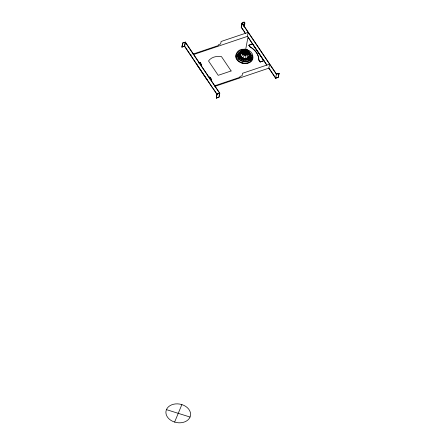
<?xml version="1.0" encoding="UTF-8"?>
<svg xmlns="http://www.w3.org/2000/svg" width="445" height="445" viewBox="0 0 445 445"><rect width="100%" height="100%" fill="white"/><g stroke="black" fill="none" stroke-linecap="round" stroke-linejoin="round"><path stroke-width="0.67" d="M238.648 58.045L238.932 57.333L238.526 56.593A6.458 4.867 10.5 0 1 238.22 54.29L238.798 52.866A6.458 4.867 10.5 0 1 242.453 50.652M240.94 52.293L242.058 51.742C239.427 51.025 237.363 59.897 244.655 59.747L241.546 58.785L244.644 59.741M238.898 58.384L240.15 58.645L238.859 58.423L240.15 58.645L238.932 57.333L238.887 58.401L243.721 60.236A6.458 4.867 10.5 0 0 250.357 58.022C251.664 56.126 250.735 53.533 249.005 52.249M240.005 54.618L240.044 54.062M243.148 51.97L243.092 52.694M245.545 59.574L243.17 59.563L246.363 59.474L248.277 58.734L245.818 59.552L243.031 59.274L242.736 59.997L243.159 59.53L242.241 58.979A5.429 4.088 10.5 0 1 239.199 54.796L239.01 53.934L238.431 53.556C240.3 54.44 239.822 51.97 242.03 51.642M244.066 52.382C245.874 54.835 247.431 50.452 244.6 51.442M247.209 52.955L247.192 52.449M249.311 55.747L249.35 55.191M243.827 59.641L245.746 59.73L248.349 58.79L247.704 59.163C252.588 58.367 246.241 46.725 250.719 57.338C248.588 56.509 248.521 60.414 245.479 59.747L246.28 59.647L245.462 59.741M238.865 58.106L238.932 57.333L238.876 58.145L239.477 58.017L238.898 58.223L239.477 58.017M247.732 59.163L247.036 59.452L249.022 58.178L249.589 57.255L249.823 54.907L249.556 57.271L248.833 58.345L249.74 57.032L249.968 55.775L249.918 57.238M244.038 52.026L243.348 51.637L245.595 50.708L247.031 52.699L244.767 53.645L243.304 51.798L245.595 50.708M237.535 56.548L237.83 54.891A6.714 5.062 10.5 0 1 238.737 53.528M238.787 57.972L238.526 56.593M249.717 56.671L249.762 56.048M245.462 51.398C243.671 51.592 247.643 50.58 244.16 51.487L245.568 50.864L247.031 52.705C246.647 53.383 244.305 53.016 244.806 53.372L245.379 53.194M245.807 51.42L245.568 50.858L244.794 51.22M245.601 53.183L244.767 53.645L244.366 52.766M244.555 51.776C243.765 52.977 246.352 53.216 245.901 52.02C245.306 50.852 243.287 52.388 245.128 52.816M244.516 53.05L243.604 51.887L244.083 51.659M184.697 46.241L181.91 47.031L182.656 43.02L185.359 42.108L219.791 93.194L219.046 97.205L216.342 98.117L216.999 93.984L219.557 93.122L219.185 95.13M181.994 47.153L182.656 43.02M184.547 46.291L185.292 42.281M212.693 88.06L184.614 46.119L185.359 42.108M190.899 55.441L191.022 54.774M207.587 80.623L184.464 46.169M216.899 94.296L196.323 63.769M201.474 65.86A19.157 14.435 10.5 0 1 201.418 64.625L200.083 62.5L198.882 62.906M201.418 64.625L200.083 62.5M210.146 79.761L211.347 79.355L210.274 77.619A19.157 14.435 10.5 0 1 208.121 76.234M211.347 79.355L210.274 77.619M216.342 98.117L216.999 93.984M245.479 33.497L241.212 27.173L241.958 23.162C248.577 18.028 241.323 33.364 244.661 22.25M241.49 26.455L242.108 23.112L276.54 74.198M241.568 26.578L241.819 25.237M238.809 58L238.932 57.333M242.792 52.21L243.065 53.255M242.914 52.988C241.641 50.602 246.23 49.562 247.32 51.703C247.409 56.771 248.638 50.43 245.89 50.524C238.965 50.407 244.895 56.738 247.275 53.656L246.931 53.884M243.159 53.016A2.064 1.557 10.5 0 1 243.065 52.282L243.081 52.204M243.187 51.47L243.699 51.047M243.565 51.392L243.204 51.72M243.237 53.25L244.839 54.101M244.005 50.919L244.694 50.791L244.338 50.836M243.426 53.422L243.943 53.767M243.949 52.582L243.843 51.759L244.327 51.286M244.121 52.632L244.049 51.826L244.466 51.398M243.777 53.99L242.87 53.122C241.674 48.394 249.929 50.919 247.175 53.673M244.216 52.872L244.528 52.911M244.516 51.175L245.579 51.214M243.115 52.26A2.019 1.524 10.5 0 0 244.528 54.045L244.222 53.912M244.516 52.872L244.767 53.645L245.306 53.15M244.928 51.136L245.362 51.158M244.494 54.134L244.194 53.962M245.779 50.919L245.056 50.791L245.412 50.891M243.332 51.653L244.767 53.634L243.304 51.792L244.121 51.498M244.778 53.2L244.767 53.645L244.594 53.1M244.989 53.255L244.767 53.639L245.212 53.244M245.189 52.126L247.793 38.086M245.979 51.353L245.79 51.253M245.901 52.949L246.141 52.877M245.824 53.061L247.031 52.705L245.735 51.448L247.031 52.705L246.041 52.866M246.029 53.127L246.447 52.738L246.196 52.994M246.413 51.798L246.441 52.771M246.853 53.628L246.074 54.079A2.064 1.557 10.5 0 0 246.58 53.851A2.019 1.524 10.5 0 1 246.052 54.045L246.397 53.962M246.786 51.781L247.109 52.193M246.591 53.862L247.07 53.178M246.641 53.812L247.136 53.194M247.042 52.555L244.794 53.5M247.303 52.154L247.159 51.893L247.337 53.255M248.872 45.245L252.649 43.866L248.872 45.245L249.968 46.87A19.157 14.435 10.5 0 1 258.795 59.975L260.158 61.994L263.935 60.615L260.158 61.994M249.968 46.87L248.894 45.134M250.224 53.561L250.057 54.184L248.911 54.513L250.034 54.168L250.224 53.561L250.101 54.234L249.005 54.596L250.079 54.207L250.224 53.561L250.018 54.157L248.85 54.579L250.079 54.207L248.989 54.568M252.499 43.916L263.785 60.665M258.795 59.975L258.818 59.864A19.157 14.435 10.5 0 0 249.984 46.758M276.306 74.126L279.093 73.336L278.348 77.347L275.644 78.259L276.384 74.248L241.958 23.162M278.392 76.557L279.009 73.214M240.912 52.199L242.019 51.62A5.429 4.088 10.5 0 0 239.721 53.278C237.691 57.477 243.554 60.72 247.136 59.274A5.429 4.088 10.5 0 0 249.434 57.611L249.968 57.294M239.499 53.923L239.36 55.987L240.906 58.34L240.328 57.817L239.883 57.255L241.768 58.924L244.377 59.73L241.757 58.924M248.994 58.184L249.962 55.992L249.584 57.266L249.645 55.197L249.144 54.184A8.271 5.067 -16.8 0 0 248.683 53.3L248.471 53.05M243.081 51.948L243.065 52.755M243.654 51.815L243.304 51.798L244.583 53.077L243.304 51.798L243.994 51.72M244.222 54.913L243.999 55.686A8.399 0.834 -72.9 0 0 243.415 57.889M249.589 57.26L249.767 56.649M239.989 52.922L239.199 54.796L239.01 53.934M248.438 52.983L249.706 54.991L249.272 53.889M247.136 59.274L248.254 58.718M244.405 52.31L244.644 51.715L245.462 51.664M245.123 51.325L244.756 51.353L245.568 50.864L245.74 51.403L245.568 50.864L244.555 51.436L245.568 50.858L246.13 51.82L245.568 50.858L245.028 51.342L245.518 51.086M249.139 57.316L248.761 57.844M174.618 422.071L181.871 404.6M243.031 59.274L244.7 59.574M239.505 54.184L240.033 53.233M239.838 54.284L240.116 53.762M240.383 54.095L240.634 53.623M248.705 56.61L247.248 58.262L244.461 58.712L246.041 58.668M248.794 56.682L247.248 58.262L245.373 58.751M248.872 57.817L249.211 57.171A4.884 3.682 10.5 0 1 248.894 57.705M244.049 51.865L243.999 52.354M242.864 54.284L242.08 55.503A8.271 3.399 -48.4 0 0 241.446 56.704M239.772 53.578L240.189 53.061M239.805 53.623L240.217 53.111M240.461 53.027L240.834 52.571M248.199 57.577L248.894 56.782M245.395 53.228L244.772 53.383L245 53.1M245.128 51.247L245.568 50.858L244.939 51.281M248.188 58.74L249.117 57.956M246.235 52.916L247.031 52.705L246.686 52.588M242.13 53.178L241.123 54.079A8.271 5.067 -16.8 0 0 240.333 55.041M249.156 54.179L248.371 53.239L249.645 55.197M239.21 53.628L239.721 53.278L239.154 53.578M245.562 51.114L245.062 51.231M244.85 53.411L245.145 53.122M240.406 53.261A8.271 5.373 22 0 1 241.184 52.543L241.824 52.16M248.065 58.59L247.492 58.935A4.884 3.682 10.5 0 0 248.026 58.59M246.519 54.095L247.019 53.873M241.173 52.749L241.557 52.521M238.926 53.923L238.22 54.29L238.915 53.533L238.798 52.866L239.037 53.533M250.268 56.988L250.936 56.598L250.24 57.361L250.357 58.022L250.118 57.361M244.205 51.542L244.911 51.37M246.669 58.506L245.59 58.69L247.765 57.956M249.434 57.611L250.001 57.316M247.548 57.989L246.224 58.401M246.652 58.462L247.57 58.028M244.405 54.201L245.206 54.346M250.63 54.301L250.162 54.379M248.855 54.557L249.995 54.151L248.866 54.535M182.734 43.143L185.443 42.23M242.191 23.235L244.744 22.372M181.91 47.031L184.614 46.119M241.212 27.173L244.889 32.352M192.974 54.112L218.378 45.54L218.545 44.65L220.648 43.944L221.104 41.491L248.16 32.363L247.414 36.373L266.928 65.326M193.525 54.551L247.565 36.323L266.216 63.997M198.859 63.018L200.061 62.612M210.162 79.649L211.369 79.243M214.401 85.907L239.805 77.335L239.972 76.445L242.074 75.733L242.531 73.28L269.581 64.152L268.841 68.163L214.952 86.347M217.082 94.106L219.791 93.194M276.384 74.248L279.093 73.336M216.259 97.995L218.895 97.255L219.641 93.244L185.209 42.158M275.561 78.136L278.348 77.347M246.313 54.195L246.719 54.056M240.695 57.95C247.665 62.1 238.609 57.361 239.427 56.042M245.79 54.101L246.079 54.029M242.781 59.391L243.86 59.474L243.17 59.563M246.146 59.385L246.847 59.202L245.64 59.441L246.146 59.385A4.884 3.682 10.5 0 0 246.819 59.202L245.64 59.446L246.847 59.202M245.812 53.016L247.031 52.705L246.663 52.649M239.416 53.862L239.048 53.934L239.271 54.318L239.249 53.684M249.74 57.032L250.146 56.96M245.957 54.284L246.374 54.201M245.584 58.64L246.018 58.556L244.466 58.64L245.59 58.69M247.031 52.705L246.007 52.872L247.031 52.705L246.341 52.777M245.735 59.725L246.257 59.641M242.647 59.53L241.796 59.647L243.098 59.736L243.721 60.236L243.148 59.686M245.579 54.335L246.007 54.296M244.333 51.703L243.304 51.792L244.261 51.726M244.683 50.847L245.056 50.791M244.728 50.953L245.062 50.953M245.195 54.335L245.612 54.346M244.055 58.401L244.783 58.49M244.444 54.223L244.8 54.312M166.447 409.634L190.043 417.037A12.432 9.367 10.5 0 0 175.486 403.921A12.432 9.367 10.5 0 0 169.2 419.051A12.432 9.367 10.5 0 0 190.043 417.037M242.091 57.95L244.005 58.668L242.091 57.95L240.745 56.665M242.308 58.028L243.343 58.462L242.297 58.045L242.686 58.262M243.905 52.265L244.044 52.499M241.963 58.707L242.403 58.935A4.884 3.682 10.5 0 1 241.763 58.59M243.905 53.812L244.199 54.006M242.019 57.639L242.653 57.967M246.708 51.47L246.435 51.214L247.147 51.948M242.336 57.983L241.184 57.071L241.463 57.372M242.748 59.407L242.241 58.979L242.692 59.446M248.733 53.723L249.617 54.607M240.328 57.817L240.689 58.173L239.733 56.971M248.405 53.05L249.222 53.945M248.477 52.944L249.322 53.862A5.429 4.088 10.5 0 0 248.861 53.283M248.393 53.027L249.089 54.068M248.416 53.767L248.833 54.29M240.962 56.782L240.267 55.742M248.733 53.578L249.728 55.386L249.517 54.752M269.253 68.502L275.794 78.209M268.724 67.99L275.644 78.259M258.818 59.864L260.18 61.883M213.233 88.583L217.11 94.329M249.951 55.035L250.179 55.441A6.786 5.112 10.5 0 1 250.357 55.781M240.05 56.888L240.634 57.689A4.884 3.682 10.5 0 1 240.083 56.904M248.188 54.118L248.621 54.835A8.271 5.373 22 0 1 249.066 55.925M239.699 56.949L240.016 57.411M249.489 60.615A6.458 4.867 10.5 0 0 250.262 56.265L249.856 55.53A6.458 4.867 10.5 0 0 249.311 54.841M243.309 53.172L243.026 52.699L243.276 53.255M239.516 56.509L239.332 56.014L239.905 57.266M247.114 54.713L247.565 56.059A8.271 4.244 57.3 0 1 247.837 57.349M250.73 55.803L251.08 57.333L250.78 58.946A6.714 5.062 10.5 0 1 249.233 60.859M250.151 55.186L250.262 56.265M245.746 55.169L245.796 56.649A8.271 1.975 84.1 0 1 245.779 58.039M249.439 55.948A5.485 4.133 10.5 0 1 249.662 56.593M249.745 57.249A5.485 4.133 10.5 0 1 249.701 57.9M250.613 56.537A6.458 4.867 10.5 0 1 248.944 60.67M237.997 57.305A6.458 4.867 10.5 0 1 238.158 55.03M239.032 53.717A6.458 4.867 10.5 0 1 239.666 53.172M240.417 52.716A6.458 4.867 10.5 0 1 241.262 52.365M252.549 57.422A8.305 6.258 10.5 0 1 243.204 63.084A8.305 6.258 10.5 0 1 236.406 54.49M248.427 53.378A4.839 3.649 10.5 0 1 247.515 58.451A4.839 3.649 10.5 0 1 240.784 57.233A4.839 3.649 10.5 0 1 241.691 52.154M249.128 54.529A4.845 3.649 10.5 0 1 246.647 58.874A4.845 3.649 10.5 0 1 240.478 56.977A4.845 3.649 10.5 0 1 241.674 52.232M248.41 53.456A4.845 3.649 10.5 0 1 248.822 53.973M244.505 54.106A2.064 1.557 10.5 0 1 243.465 53.472M244.333 54.524A2.687 2.025 10.5 0 1 243.582 54.19M242.581 53.105A2.687 2.025 10.5 0 1 242.43 52.465M244.216 50.635A2.687 2.025 10.5 0 1 245.039 50.585M246.619 51.069A2.687 2.025 10.5 0 1 247.654 53.417M241.635 51.831A8.271 4.244 57.3 0 1 241.819 51.637M249.055 54.457A4.75 3.582 10.5 0 1 246.841 58.657A4.75 3.582 10.5 0 1 240.851 57.194A4.75 3.582 10.5 0 1 241.19 52.543M248.355 53.411A4.75 3.582 10.5 0 1 248.755 53.917M248.566 53.333A5.212 3.927 10.5 0 1 247.626 58.957A5.212 3.927 10.5 0 1 240.239 57.361A5.212 3.927 10.5 0 1 241.952 51.909M248.594 53.194A5.212 3.927 10.5 0 1 247.654 58.818A5.212 3.927 10.5 0 1 240.267 57.221A5.212 3.927 10.5 0 1 241.98 51.765M242.008 52.555A3.215 2.42 10.5 0 1 245.824 50.029A3.215 2.42 10.5 0 1 247.77 53.956M247.086 54.451A3.215 2.42 10.5 0 1 246.663 54.629M244.233 54.629A3.215 2.42 10.5 0 1 243.765 54.451M243.332 54.223A3.215 2.42 10.5 0 1 242.341 53.3M248.566 52.365A3.538 2.664 10.5 0 1 244.639 55.197A3.538 2.664 10.5 0 1 241.941 51.158M242.514 49.79A7.615 5.741 10.5 0 0 237.007 55.058L240.261 59.93A7.615 5.741 10.5 0 0 248.154 60.887A7.615 5.741 10.5 0 0 252.12 55.975L248.866 51.103A7.615 5.741 10.5 0 0 247.403 50.385M252.493 55.369A8.739 6.586 10.5 0 1 243.827 63.507A8.739 6.586 10.5 0 1 236.484 53.433M247.47 63.101A8.199 6.174 10.5 0 1 245 63.385M243.727 63.296A8.199 6.174 10.5 0 1 241.24 62.673M250.908 57.383A6.786 5.112 10.5 0 1 250.513 59.736M237.485 56.632A6.786 5.112 10.5 0 1 237.914 55.091M249.389 55.686A5.924 4.461 10.5 0 1 249.762 56.359M237.858 56.259A6.458 4.867 10.5 0 1 238.069 55.525M239.872 54.329A4.884 3.682 10.5 0 1 240.15 53.806M248.766 53.4A5.318 4.011 10.5 0 1 247.765 58.979A5.318 4.011 10.5 0 1 240.367 57.633A5.318 4.011 10.5 0 1 241.362 52.054M201.496 65.749A19.157 14.435 10.5 0 1 201.44 64.514M210.251 77.73A19.157 14.435 10.5 0 1 208.099 76.345M240.923 52.521L241.329 52.237L240.923 52.521M231.133 70.961L218.206 75.322L208.527 60.959A12.833 9.668 10.5 0 1 221.454 56.598L231.133 70.961M244.383 59.446L243.126 59.196L243.871 59.385A4.884 3.682 10.5 0 1 243.126 59.196L244.377 59.452M243.365 58.395L242.736 58.156L243.359 58.417M250.885 55.063L250.173 54.64L250.885 55.063M243.721 53.344A1.964 1.48 10.5 0 0 247.003 53.005A1.964 1.48 10.5 0 0 244.689 50.947A1.964 1.48 10.5 0 0 243.721 53.344M242.909 53.411A3.215 2.42 10.5 0 0 248.288 52.86A3.215 2.42 10.5 0 0 244.494 49.49A3.215 2.42 10.5 0 0 242.909 53.411M242.675 53.561A3.538 2.664 10.5 0 0 248.599 52.955A3.538 2.664 10.5 0 0 244.422 49.245A3.538 2.664 10.5 0 0 242.675 53.561M238.898 59.652A8.305 6.258 10.5 0 0 252.588 57.611A8.305 6.258 10.5 0 0 242.214 49.289A8.305 6.258 10.5 0 0 238.898 59.652"/></g></svg>
